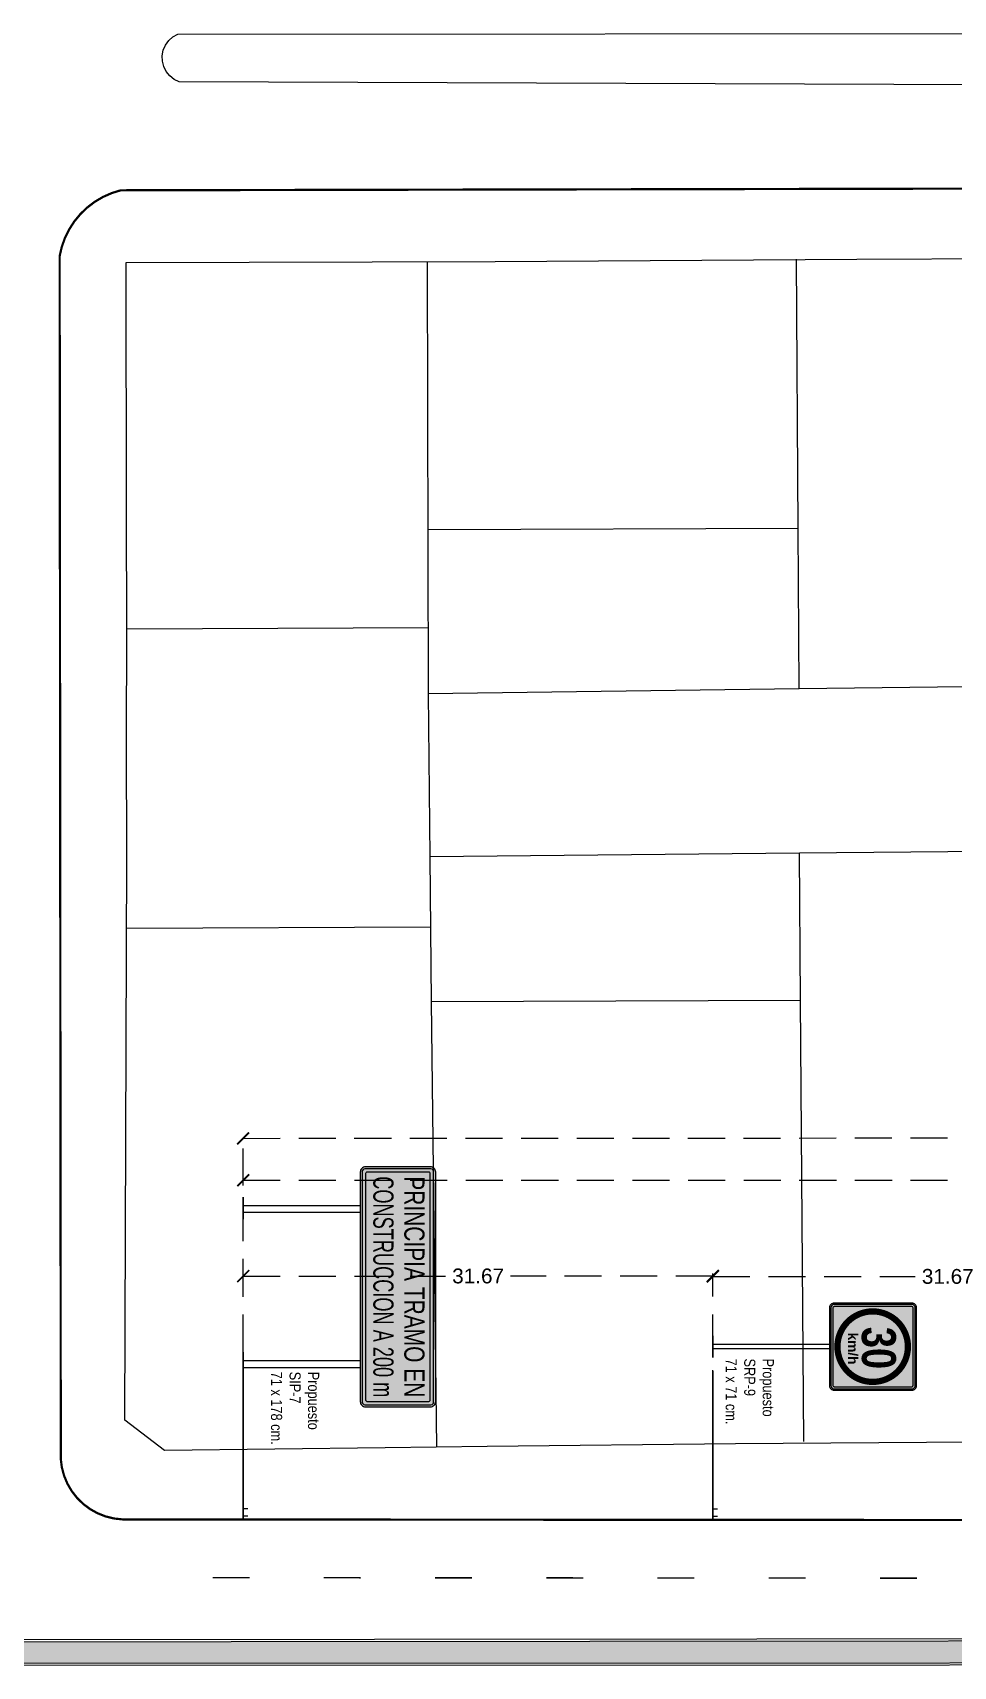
# Model space of a CAD drawing. Header units: metres. Extents: x 668617 to 675126, y 2286318 to 2293677.
# Drawn here: x 668749 to 668811.1, y 2287210.4 to 2287320.5 of the extents above; entities that cross this region are included whole.
import ezdxf
from ezdxf.enums import TextEntityAlignment as Align

# ---------------------------------------------------------------- set-up
doc = ezdxf.new("R2010")
doc.units = ezdxf.units.M
doc.header["$MEASUREMENT"] = 0
doc.linetypes.add('DASHED2', pattern=[0.375, 0.25, -0.125])
doc.linetypes.add('HIDDEN', pattern=[0.375, 0.25, -0.125])
for name, color, linetype in [('0_DETALLES_COTAS', 252, 'Continuous'), ('0_UBICACION_SPO', 251, 'Continuous'), ('CU_VEGETACION', 54, 'Continuous'), ('DMTG-PB-BANQUETAS', 251, 'Continuous'), ('DMTG-PB-LOTIFICACION', 253, 'Continuous'), ('DMTG-PB-MANZANAS', 251, 'Continuous'), ('DMTG-SH-LINEA DISCONTINUA', 252, 'Continuous'), ('DMTG-SH-LINEA GUARNICION', 40, 'Continuous'), ('PTRD', 7, 'Continuous'), ('SIP-07_A', 7, 'Continuous'), ('SR9', 7, 'Continuous')]:
    doc.layers.add(name, color=color, linetype=linetype)
doc.layers.add('SH_LINEA_DIS-BLANCA', color=7, linetype='Continuous', lineweight=0)
doc.styles.add('Arial', font='arial.ttf')
doc.styles.add('Arial Narrow', font='ARIALN.TTF', dxfattribs={"height": 2.5})
doc.styles.get("Standard").update_dxf_attribs({"font": 'arial.ttf'})
doc.dimstyles.get("Standard").update_dxf_attribs({"dimtxt": 0.18, "dimasz": 0.18, "dimexe": 0.18, "dimexo": 0.0625, "dimgap": 0.09, "dimtad": 0, "dimtih": 1, "dimtoh": 1, "dimdec": 4, "dimzin": 0, "dimdsep": 46, "dimtxsty": 'Standard', "dimcen": 0.09, "dimadec": 0, "dimazin": 0, "dimtfac": 1, "dimtdec": 4, "dimtofl": 0, "dimtmove": 0, "dimatfit": 3, "dimfxl": 1, "dimtolj": 1, "dimtzin": 0, "dimarcsym": 0})

# ---------------------------------------------------------------- blocks, each defined once
blk = doc.blocks.new('LD3')
at = {"layer": 'SH_LINEA_DIS-BLANCA', "color": 251, "true_color": 0x636466, "const_width": 0.1}
blk.add_lwpolyline([(-1.25, 0), (1.25, 0)], dxfattribs=at)
blk = doc.blocks.new('*U64')
at = {"layer": 'DMTG-SH-LINEA DISCONTINUA'}
for p in [(2656.7, 1656.23), (2664.2, 1656.23), (2671.7, 1656.23), (2679.2, 1656.23), (2686.7, 1656.23), (2694.2, 1656.23), (2701.7, 1656.23), (2709.2, 1656.23), (2716.7, 1656.23), (2724.2, 1656.23), (2731.7, 1656.23), (2739.2, 1656.23), (2746.7, 1656.23), (2754.2, 1656.23), (2761.7, 1656.23), (2769.2, 1656.23)]:
    blk.add_blockref('LD3', p, dxfattribs=at)
blk = doc.blocks.new('PTRD')
at = {"layer": 'PTRD'}
for points, const_width in [([(-1, 0), (1, 0)], 0.26), ([(-0.49, 0), (-0.49, 0.67)], 0.195), ([(0.51, 0), (0.51, 0.67)], 0.195)]:
    blk.add_lwpolyline(points, dxfattribs=dict(at, const_width=const_width))
blk = doc.blocks.new('_ArchTick')
at = {"color": 0, "linetype": 'ByBlock', "const_width": 0.15}
blk.add_lwpolyline([(-0.5, -0.5), (0.5, 0.5)], dxfattribs=at)
blk = doc.blocks.new('*D481')
at = {"layer": '0_DETALLES_COTAS', "linetype": 'DASHED2', "lineweight": -2, "ltscale": 10, "transparency": 16777216}
for p, q in [((668763.21, 2287220.3), (668763.2, 2287246.16)), ((668963.2, 2287246.09), (668866.47, 2287246.04)), ((668963.21, 2287220.41), (668963.2, 2287246.27)), ((668763.2, 2287245.98), (668859.92, 2287246.04))]:
    blk.add_line(p, q, dxfattribs=at)
at = {"layer": 'Defpoints', "color": 0, "linetype": 'DASHED2', "ltscale": 10, "transparency": 16777216}
for p in [(668763.2, 2287245.98), (668763.21, 2287220.24), (668963.21, 2287220.35)]:
    blk.add_point(p, dxfattribs=at)
at = {"layer": '0_DETALLES_COTAS', "linetype": 'DASHED2', "lineweight": -2, "ltscale": 10, "transparency": 16777216, "xscale": 0.8, "yscale": 0.8, "zscale": 0.8}
for p, rotation in [((668763.2, 2287245.98), 180.030534780479), ((668963.2, 2287246.09), 0.03053478047905678)]:
    blk.add_blockref('_ArchTick', p, dxfattribs=dict(at, rotation=rotation))
at = {"layer": '0_DETALLES_COTAS', "linetype": 'DASHED2', "ltscale": 10, "transparency": 16777216, "insert": (668863.2, 2287246.04), "char_height": 1, "attachment_point": 5}
blk.add_mtext('\\A1;200 MTS', dxfattribs=at)
blk = doc.blocks.new('*D482')
at = {"layer": '0_DETALLES_COTAS', "linetype": 'DASHED2', "lineweight": -2, "ltscale": 10, "transparency": 16777216}
for p, q in [((668763.21, 2287220.35), (668763.21, 2287236.88)), ((668763.21, 2287236.7), (668776.86, 2287236.7)), ((668794.88, 2287236.7), (668781.23, 2287236.7)), ((668794.88, 2287220.35), (668794.88, 2287236.88))]:
    blk.add_line(p, q, dxfattribs=at)
at = {"layer": 'Defpoints', "color": 0, "linetype": 'DASHED2', "ltscale": 10, "transparency": 16777216}
for p in [(668794.88, 2287236.7), (668763.21, 2287220.29), (668794.88, 2287220.29)]:
    blk.add_point(p, dxfattribs=at)
at = {"layer": '0_DETALLES_COTAS', "linetype": 'DASHED2', "lineweight": -2, "ltscale": 10, "transparency": 16777216, "xscale": 0.8, "yscale": 0.8, "zscale": 0.8, "rotation": 180}
blk.add_blockref('_ArchTick', (668763.21, 2287236.7), dxfattribs=at)
at = {"layer": '0_DETALLES_COTAS', "linetype": 'DASHED2', "lineweight": -2, "ltscale": 10, "transparency": 16777216, "xscale": 0.8, "yscale": 0.8, "zscale": 0.8}
blk.add_blockref('_ArchTick', (668794.88, 2287236.7), dxfattribs=at)
at = {"layer": '0_DETALLES_COTAS', "linetype": 'DASHED2', "ltscale": 10, "transparency": 16777216, "insert": (668779.05, 2287236.7), "char_height": 1, "attachment_point": 5}
blk.add_mtext('\\A1;31.67', dxfattribs=at)
blk = doc.blocks.new('*D483')
at = {"layer": '0_DETALLES_COTAS', "linetype": 'DASHED2', "lineweight": -2, "ltscale": 10, "transparency": 16777216}
for p, q in [((668794.88, 2287220.33), (668794.88, 2287236.85)), ((668794.88, 2287236.67), (668808.53, 2287236.67)), ((668826.55, 2287236.67), (668812.9, 2287236.67)), ((668826.55, 2287220.31), (668826.55, 2287236.85))]:
    blk.add_line(p, q, dxfattribs=at)
at = {"layer": 'Defpoints', "color": 0, "linetype": 'DASHED2', "ltscale": 10, "transparency": 16777216}
for p in [(668826.55, 2287236.67), (668794.88, 2287220.27), (668826.55, 2287220.25)]:
    blk.add_point(p, dxfattribs=at)
at = {"layer": '0_DETALLES_COTAS', "linetype": 'DASHED2', "lineweight": -2, "ltscale": 10, "transparency": 16777216, "xscale": 0.8, "yscale": 0.8, "zscale": 0.8, "rotation": 180}
blk.add_blockref('_ArchTick', (668794.88, 2287236.67), dxfattribs=at)
at = {"layer": '0_DETALLES_COTAS', "linetype": 'DASHED2', "lineweight": -2, "ltscale": 10, "transparency": 16777216, "xscale": 0.8, "yscale": 0.8, "zscale": 0.8}
blk.add_blockref('_ArchTick', (668826.55, 2287236.67), dxfattribs=at)
at = {"layer": '0_DETALLES_COTAS', "linetype": 'DASHED2', "ltscale": 10, "transparency": 16777216, "insert": (668810.72, 2287236.67), "char_height": 1, "attachment_point": 5}
blk.add_mtext('\\A1;31.67', dxfattribs=at)
blk = doc.blocks.new('SIP07_A')
at = {"layer": 'SIP-07_A', "true_color": 0xf05222}
h = blk.add_hatch(color=20, dxfattribs=at)
h.dxf.hatch_style = 1
h.paths.add_polyline_path([(-8.5, 5.6, 0.414214), (-8.9, 5.2), (-8.9, 0.4, 0.414214), (-8.5, 0), (8.5, 0, 0.414214), (8.9, 0.4), (8.9, 5.2, 0.414214), (8.5, 5.6)])
h.paths.add_polyline_path([(8.55, 5.45, -0.414214), (8.75, 5.25), (8.75, 0.35, -0.414214), (8.55, 0.15), (-8.55, 0.15, -0.414214), (-8.75, 0.35), (-8.75, 5.25, -0.414214), (-8.55, 5.45)], flags=16)
h.paths.add_polyline_path([(8.4, 5.2, -0.414214), (8.5, 5.1), (8.5, 0.5, -0.414214), (8.4, 0.4), (-8.4, 0.4, -0.414214), (-8.5, 0.5), (-8.5, 5.1, -0.414214), (-8.4, 5.2)], flags=0)
at = {"layer": 'SIP-07_A'}
h = blk.add_hatch(color=256, dxfattribs=at)
h.dxf.hatch_style = 1
h.paths.add_polyline_path([(-8.55, 5.45, 0.414214), (-8.75, 5.25), (-8.75, 0.35, 0.414214), (-8.55, 0.15), (8.55, 0.15, 0.414214), (8.75, 0.35), (8.75, 5.25, 0.414214), (8.55, 5.45)])
h.paths.add_polyline_path([(8.4, 5.2, -0.414214), (8.5, 5.1), (8.5, 0.5, -0.414214), (8.4, 0.4), (-8.4, 0.4, -0.414214), (-8.5, 0.5), (-8.5, 5.1, -0.414214), (-8.4, 5.2)], flags=16)
at = {"layer": 'SIP-07_A', "true_color": 0xf05222}
h = blk.add_hatch(color=20, dxfattribs=at)
h.dxf.hatch_style = 1
h.paths.add_polyline_path([(-8.4, 5.2, 0.414214), (-8.5, 5.1), (-8.5, 0.5, 0.414214), (-8.4, 0.4), (8.4, 0.4, 0.414214), (8.5, 0.5), (8.5, 5.1, 0.414214), (8.4, 5.2)])
at = {"layer": 'SIP-07_A'}
for p, q in [((-6, 0), (-6, -8.69)), ((-5.5, 0), (-5.5, -8.69)), ((5.5, 0), (5.5, -8.69)), ((6, 0), (6, -8.69))]:
    blk.add_line(p, q, dxfattribs=at)
at = {"layer": 'SIP-07_A', "color": 30}
for points in [[(-8.5, 0), (8.5, 0, 0.414214), (8.9, 0.4), (8.9, 5.2, 0.414214), (8.5, 5.6), (-8.5, 5.6, 0.414214), (-8.9, 5.2), (-8.9, 0.4, 0.414214)], [(-8.55, 0.15), (8.55, 0.15, 0.414214), (8.75, 0.35), (8.75, 5.25, 0.414214), (8.55, 5.45), (-8.55, 5.45, 0.414214), (-8.75, 5.25), (-8.75, 0.35, 0.414214)]]:
    blk.add_lwpolyline(points, format="xyb", close=True, dxfattribs=at)
at = {"layer": 'SIP-07_A'}
blk.add_lwpolyline([(-8.4, 0.4), (8.4, 0.4, 0.414214), (8.5, 0.5), (8.5, 5.1, 0.414214), (8.4, 5.2), (-8.4, 5.2, 0.414214), (-8.5, 5.1), (-8.5, 0.5, 0.414214)], format="xyb", close=True, dxfattribs=at)
at = {"layer": 'SIP-07_A', "color": 250, "style": 'Arial', "width": 2.347776}
for p, p2 in [((-8.2, 3.27), (8.2, 3.27)), ((-8.2, 0.97), (8.2, 0.97))]:
    blk.add_attdef('TEXTO', text='', height=1.5, dxfattribs=at).set_placement(p, p2, align=Align.FIT)
blk = doc.blocks.new('Principia tramo 200')
at = {"layer": 'SIP-07_A'}
ref = blk.add_blockref('SIP07_A', (18, 26.06), dxfattribs=dict(at, xscale=3, yscale=3, zscale=3))
ref.add_attrib('TEXTO', 'PRINCIPIA TRAMO EN', dxfattribs={"height": 4.5, "style": 'Arial', "width": 0.741363}).set_placement((-6.6, 35.87), (42.6, 35.87), align=Align.FIT)
ref.add_attrib('TEXTO', 'CONSTRUCCION A 200 m', dxfattribs={"height": 4.5, "style": 'Arial', "width": 0.643163}).set_placement((-6.6, 28.97), (42.6, 28.97), align=Align.FIT)
blk = doc.blocks.new('SR9-30')
at = {"linetype": 'Continuous', "true_color": 0xffffff}
h = blk.add_hatch(color=7, dxfattribs=at)
h.dxf.hatch_style = 1
edge = h.paths.add_edge_path()
edge.add_line((-4.9, 22.37), (-4.9, 13.63))
edge.add_arc((-4.37, 13.63), 0.528, 180, 270)
edge.add_line((-4.37, 13.1), (4.37, 13.1))
edge.add_arc((4.37, 13.63), 0.528, 270, 360)
edge.add_line((4.9, 13.63), (4.9, 22.37))
edge.add_arc((4.37, 22.37), 0.528, 0, 90)
edge.add_line((4.37, 22.9), (-4.37, 22.9))
edge.add_arc((-4.37, 22.37), 0.528, 90, 180)
at = {"layer": 'SR9', "linetype": 'Continuous'}
h = blk.add_hatch(color=256, dxfattribs=at)
h.dxf.hatch_style = 1
h.paths.add_polyline_path([(4.75, 22.37, 0.414214), (4.37, 22.75), (-4.37, 22.75, 0.414214), (-4.75, 22.37), (-4.75, 13.63, 0.414214), (-4.37, 13.25), (4.37, 13.25, 0.414214), (4.75, 13.63)])
h.paths.add_polyline_path([(4.5, 13.63, -0.414214), (4.37, 13.5), (-4.37, 13.5, -0.414214), (-4.5, 13.63), (-4.5, 22.37, -0.414214), (-4.37, 22.5), (4.37, 22.5, -0.414214), (4.5, 22.37)], flags=16)
at = {"layer": 'SR9'}
for p, q in [((-0.25, 13.1), (-0.25, 0)), ((0.25, 13.1), (0.25, 0))]:
    blk.add_line(p, q, dxfattribs=at)
for points in [[(-4.9, 22.37), (-4.9, 13.63, 0.414214), (-4.37, 13.1), (4.37, 13.1, 0.414214), (4.9, 13.63), (4.9, 22.37, 0.414214), (4.37, 22.9), (-4.37, 22.9, 0.414214)], [(-4.75, 22.37), (-4.75, 13.63, 0.414214), (-4.37, 13.25), (4.37, 13.25, 0.414214), (4.75, 13.63), (4.75, 22.37, 0.414214), (4.37, 22.75), (-4.37, 22.75, 0.414214)], [(-4.5, 22.37), (-4.5, 13.63, 0.414214), (-4.37, 13.5), (4.37, 13.5, 0.414214), (4.5, 13.63), (4.5, 22.37, 0.414214), (4.37, 22.5), (-4.37, 22.5, 0.414214)]]:
    blk.add_lwpolyline(points, format="xyb", close=True, dxfattribs=at)
at = {"layer": 'SR9', "color": 12, "true_color": 0xdb0000, "const_width": 0.702}
blk.add_lwpolyline([(-3.96, 17.96, 1), (3.96, 17.96, 1)], format="xyb", close=True, dxfattribs=at)
at = {"layer": 'SR9', "const_width": 0.2}
blk.add_lwpolyline([(-1.25, 0), (1.25, 0)], dxfattribs=at)
at = {"linetype": 'Continuous', "attachment_point": 1}
for s, width, insert, char_height in [('{\\fArial|b1|i0|c0|p34;\\W0.8;30}', 5.8907, (-2.23, 20.57), 3.8246), ('{\\fArial|b1|i0|c0|p34;km/h}', 3.5516, (-1.58, 16.3), 1.1)]:
    blk.add_mtext_dynamic_manual_height_columns(s, width=width, gutter_width=12.5, heights=[0], dxfattribs=dict(at, insert=insert, char_height=char_height))
blk = doc.blocks.new('*D505')
at = {"layer": '0_DETALLES_COTAS', "linetype": 'DASHED2', "lineweight": -2, "ltscale": 10, "transparency": 16777216}
for p, q in [((668763.21, 2287220.35), (668763.21, 2287243.34)), ((668763.21, 2287243.16), (668848.85, 2287243.16)), ((668953.2, 2287243.16), (668867.56, 2287243.16)), ((668953.2, 2287220.47), (668953.2, 2287243.34))]:
    blk.add_line(p, q, dxfattribs=at)
at = {"layer": 'Defpoints', "color": 0, "linetype": 'DASHED2', "ltscale": 10, "transparency": 16777216}
for p in [(668953.2, 2287243.16), (668763.21, 2287220.29), (668953.2, 2287220.4)]:
    blk.add_point(p, dxfattribs=at)
at = {"layer": '0_DETALLES_COTAS', "linetype": 'DASHED2', "lineweight": -2, "ltscale": 10, "transparency": 16777216, "xscale": 0.8, "yscale": 0.8, "zscale": 0.8, "rotation": 180}
blk.add_blockref('_ArchTick', (668763.21, 2287243.16), dxfattribs=at)
at = {"layer": '0_DETALLES_COTAS', "linetype": 'DASHED2', "lineweight": -2, "ltscale": 10, "transparency": 16777216, "xscale": 0.8, "yscale": 0.8, "zscale": 0.8}
blk.add_blockref('_ArchTick', (668953.2, 2287243.16), dxfattribs=at)
at = {"layer": '0_DETALLES_COTAS', "linetype": 'DASHED2', "ltscale": 10, "transparency": 16777216, "insert": (668858.21, 2287243.16), "char_height": 1, "attachment_point": 5}
blk.add_mtext('\\A1;ZONA A DE INFORMACIÓN', dxfattribs=at)

msp = doc.modelspace()

# ---------------------------------------------------------------- hatches: boundary and pattern name
at = {"layer": 'CU_VEGETACION'}
h = msp.add_hatch(dxfattribs=at)
h.set_pattern_fill('GRASS', color=256, scale=0.25, angle=1.0567061)
h.set_pattern_definition([(92.53632, (668987.63236, 2287172.38601), (-0.18442637, 0.16878067), [0.046875, -0.30667839]), (47.53632, (668987.63236, 2287172.386), (-0.18442637, 0.16878067), [0.046875, -0.203125]), (137.53632, (668987.63236, 2287172.386), (-0.16878067, -0.18442637), [0.046875, -0.203125])])
h.paths.add_polyline_path([(669004.18378, 2287212.28789), (669004.4432, 2287212.2981), (669004.67137, 2287212.24074), (669004.87259, 2287212.12052), (669005.03158, 2287211.94726), (669005.13462, 2287211.73647), (669005.17335, 2287211.50537), (669005.1438, 2287211.27203), (669005.04936, 2287211.05664), (669004.898, 2287210.87737), (669004.70163, 2287210.7491), (669004.47696, 2287210.68249), (669004.21973, 2287210.68254), (668617.45293, 2287210.54733), (668617.21165, 2287210.55631), (668617.00453, 2287210.63254), (668616.83238, 2287210.77005), (668616.71149, 2287210.95391), (668616.65481, 2287211.16683), (668616.66711, 2287211.38693), (668616.74742, 2287211.59236), (668616.88803, 2287211.76183), (668617.07521, 2287211.87864), (668617.29485, 2287211.93267)])

# ---------------------------------------------------------------- linework, layer by layer
at = {"layer": '0_UBICACION_SPO', "linetype": 'HIDDEN', "ltscale": 5, "const_width": 0.1}
for points in [[(668763.20779, 2287220.524), (668763.20779, 2287230.524)], [(668794.88024, 2287220.29195), (668794.88024, 2287230.29195)]]:
    msp.add_lwpolyline(points, dxfattribs=at)
at = {"layer": 'DMTG-PB-BANQUETAS', "flags": 128}
for points in [[(668873.36017, 2287316.75433), (668758.88518, 2287317.17829), (668758.54939, 2287317.34377), (668758.25611, 2287317.57794), (668758.02026, 2287317.86969), (668757.85374, 2287318.20593), (668757.76242, 2287318.56961), (668757.75118, 2287318.94371), (668757.8209, 2287319.3122), (668757.96845, 2287319.65712), (668758.1867, 2287319.96152), (668758.46456, 2287320.21248), (668758.79094, 2287320.39807), (668874.0168, 2287320.49558)], [(668875.79865, 2287220.2127), (668755.08899, 2287220.29767), (668754.50943, 2287220.35895), (668753.94342, 2287220.49613), (668753.40097, 2287220.70814), (668752.89105, 2287220.99091), (668752.42461, 2287221.33937), (668752.0076, 2287221.74645), (668751.64898, 2287222.20611), (668751.35468, 2287222.7083), (668751.13064, 2287223.24597), (668750.9798, 2287223.8091), (668750.90606, 2287224.38666), (668750.90936, 2287224.96965), (668750.83229, 2287305.43641), (668750.9759, 2287306.06037), (668751.19136, 2287306.66379), (668751.47461, 2287307.23772), (668751.82259, 2287307.77616), (668752.23124, 2287308.26916), (668752.69353, 2287308.71276), (668753.2034, 2287309.10001), (668753.75581, 2287309.42494), (668754.34174, 2287309.68362), (668754.95315, 2287309.87311), (668876.50324, 2287310.11395)], [(668617.2766, 2287212.08265), (669004.18076, 2287212.43788)], [(669004.18076, 2287212.43788), (669004.45885, 2287212.44883), (669004.72936, 2287212.38083), (669004.96831, 2287212.23807), (669005.1568, 2287212.03267), (669005.27896, 2287211.78276), (669005.32493, 2287211.50841), (669005.28989, 2287211.23166), (669005.178, 2287210.97648), (669004.99843, 2287210.7638), (669004.7653, 2287210.61152), (669004.49871, 2287210.53248), (669004.2197, 2287210.53254), (668617.45017, 2287210.39733)]]:
    msp.add_lwpolyline(points, dxfattribs=at)
msp.add_lwpolyline([(669004.18378, 2287212.28789), (669004.4432, 2287212.2981), (669004.67137, 2287212.24074), (669004.87259, 2287212.12052), (669005.03158, 2287211.94726), (669005.13462, 2287211.73647), (669005.17335, 2287211.50537), (669005.1438, 2287211.27203), (669005.04936, 2287211.05664), (669004.898, 2287210.87737), (669004.70163, 2287210.7491), (669004.47696, 2287210.68249), (669004.21973, 2287210.68254), (668617.45293, 2287210.54733), (668617.21165, 2287210.55631), (668617.00453, 2287210.63254), (668616.83238, 2287210.77005), (668616.71149, 2287210.95391), (668616.65481, 2287211.16683), (668616.66711, 2287211.38693), (668616.74742, 2287211.59236), (668616.88803, 2287211.76183), (668617.07521, 2287211.87864), (668617.29485, 2287211.93267)], close=True, dxfattribs=at)
at = {"layer": 'DMTG-PB-LOTIFICACION', "flags": 128}
for points in [[(668775.70154, 2287275.96607), (668775.6465, 2287305.06726)], [(668800.62655, 2287287.08854), (668800.5187, 2287305.22889)], [(668800.62655, 2287287.08854), (668775.70154, 2287286.98666)], [(668800.69079, 2287276.28585), (668800.62655, 2287287.08854)], [(668775.69318, 2287280.38756), (668755.37569, 2287280.30451)], [(668775.6823, 2287275.96582), (668800.69079, 2287276.28585)], [(668775.6823, 2287275.96582), (668775.79305, 2287264.94594), (668775.89464, 2287255.17607), (668776.23818, 2287225.16547)], [(668800.69079, 2287276.28585), (668817.5007, 2287276.50096)], [(668800.73208, 2287265.1905), (668775.79305, 2287264.94594)], [(668815.7415, 2287265.33768), (668800.73208, 2287265.1905)], [(668800.79978, 2287255.2678), (668800.73208, 2287265.1905)], [(668775.84227, 2287260.21238), (668755.36538, 2287260.12868)], [(668800.79978, 2287255.2678), (668775.89464, 2287255.17607)], [(668801.0025, 2287225.55741), (668800.79978, 2287255.2678)]]:
    msp.add_lwpolyline(points, dxfattribs=at)
at = {"layer": 'DMTG-PB-MANZANAS', "flags": 128}
msp.add_lwpolyline([(668812.51026, 2287225.5048), (668796.41048, 2287225.39639), (668779.67097, 2287225.20477), (668772.79127, 2287225.12601), (668757.90182, 2287224.94274), (668755.23301, 2287226.99149), (668755.36067, 2287264.92375), (668755.34746, 2287272.68404), (668755.35485, 2287280.30442), (668755.34155, 2287288.08472), (668755.31913, 2287305.00539), (668780.20919, 2287305.08115), (668804.58896, 2287305.22475), (668814.68893, 2287305.26767)], dxfattribs=at)
at = {"layer": 'DMTG-SH-LINEA GUARNICION', "const_width": 0.15}
msp.add_lwpolyline([(668875.79706, 2287220.2127), (668755.08739, 2287220.29767), (668754.50783, 2287220.35895), (668753.94183, 2287220.49613), (668753.39938, 2287220.70814), (668752.88945, 2287220.99091), (668752.42301, 2287221.33937), (668752.006, 2287221.74646), (668751.64739, 2287222.20611), (668751.35309, 2287222.7083), (668751.12905, 2287223.24597), (668750.9782, 2287223.8091), (668750.90446, 2287224.38666), (668750.90776, 2287224.96965), (668750.8307, 2287305.43641), (668750.97431, 2287306.06037), (668751.18977, 2287306.66379), (668751.47301, 2287307.23772), (668751.82099, 2287307.77616), (668752.22964, 2287308.26916), (668752.69193, 2287308.71276), (668753.2018, 2287309.10001), (668753.75422, 2287309.42494), (668754.34014, 2287309.68362), (668754.95156, 2287309.87311), (668876.50165, 2287310.11395)], dxfattribs=at)
at = {"layer": 'SR9', "const_width": 0.12}
for points in [[(668763.20779, 2287242.02692), (668763.20779, 2287240.52692)], [(668763.20779, 2287231.57828), (668763.20779, 2287230.07828)]]:
    msp.add_lwpolyline(points, dxfattribs=at)

# ---------------------------------------------------------------- block references
at = {"layer": '0_DETALLES_COTAS', "color": 251, "linetype": 'DASHED2', "ltscale": 10, "xscale": 0.3028590432587519, "yscale": 0.3028590432587519, "zscale": 0.3028590432587519, "rotation": 270}
msp.add_blockref('Principia tramo 200', (668763.20779, 2287241.42692), dxfattribs=at)
at = {"layer": '0_UBICACION_SPO', "xscale": -0.4999999999999998, "yscale": 0.4999999999999999, "zscale": 0.4999999999999999, "rotation": 270.0000000080215}
for p in [(668763.20779, 2287220.76873), (668794.87779, 2287220.74643)]:
    msp.add_blockref('PTRD', p, dxfattribs=at)
at = {"layer": 'DMTG-SH-LINEA DISCONTINUA', "xscale": -1, "rotation": 359.9596667947043}
msp.add_blockref('*U64', (671530.4226, 2285558.19346), dxfattribs=at)
at = {"layer": 'SR9', "linetype": 'Continuous', "xscale": 0.6000000000017768, "yscale": 0.6000000000017768, "zscale": 0.6000000000017768, "rotation": 270}
msp.add_blockref('SR9-30', (668794.88024, 2287231.94195), dxfattribs=at)

# ---------------------------------------------------------------- texts
at = {"layer": 'SIP-07_A', "ltscale": 0.1, "insert": (668768.33241, 2287230.25348), "char_height": 0.75, "attachment_point": 1, "rotation": 270, "style": 'Arial Narrow'}
msp.add_mtext('{\\C1;Propuesto}\\PSIP-7\\P71 x 178 cm.\\P         ', dxfattribs=at)
at = {"layer": 'SR9', "ltscale": 0.1, "insert": (668798.9931, 2287231.13984), "char_height": 0.75, "attachment_point": 1, "rotation": 270, "style": 'Arial Narrow'}
msp.add_mtext('{\\C1;Propuesto}\\PSRP-9\\P71 x 71 cm.  ', dxfattribs=at)

# ---------------------------------------------------------------- dimensions: what is measured, and where the dimension line sits
at = {"layer": '0_DETALLES_COTAS', "color": 251, "linetype": 'DASHED2', "ltscale": 10}
dim = msp.add_aligned_dim(p1=(668963.21024, 2287220.34812), p2=(668763.21027, 2287220.24153), distance=-25.74277, text='200 MTS', dimstyle='Standard', override={"dimtxt": 1, "dimasz": 0.8, "dimgap": 0.5, "dimdec": 2, "dimblk1": 'ArchTick', "dimblk2": 'ArchTick', "dimsah": 1, "dimclrd": 256, "dimclre": 256, "dimclrt": 256}, dxfattribs=at)
dim.commit()
dim.dimension.update_dxf_attribs({"geometry": '*D481', "text_midpoint": (668863.19654, 2287246.03759)})
dim = msp.add_linear_dim(base=(668953.20497, 2287243.15944), p1=(668763.21024, 2287220.29195), p2=(668953.20497, 2287220.40406), text='ZONA A DE INFORMACIÓN', dimstyle='Standard', override={"dimtxt": 1, "dimasz": 0.8, "dimgap": 0.5, "dimdec": 2, "dimblk1": 'ArchTick', "dimblk2": 'ArchTick', "dimsah": 1, "dimclrd": 256, "dimclre": 256, "dimclrt": 256}, dxfattribs=at)
dim.commit()
dim.dimension.update_dxf_attribs({"geometry": '*D505', "text_midpoint": (668858.2076, 2287243.15944)})
dim = msp.add_linear_dim(base=(668794.88024, 2287236.69898), p1=(668763.21024, 2287220.29195), p2=(668794.88024, 2287220.29195), dimstyle='Standard', override={"dimtxt": 1, "dimasz": 0.8, "dimgap": 0.5, "dimdec": 2, "dimblk1": 'ArchTick', "dimblk2": 'ArchTick', "dimsah": 1, "dimclrd": 256, "dimclre": 256, "dimclrt": 256}, dxfattribs=at)
dim.commit()
dim.dimension.update_dxf_attribs({"geometry": '*D482', "text_midpoint": (668779.04524, 2287236.69898), "dimtype": 160})
dim = msp.add_linear_dim(base=(668826.55023, 2287236.66898), p1=(668794.88024, 2287220.26966), p2=(668826.55023, 2287220.24737), dimstyle='Standard', override={"dimtxt": 1, "dimasz": 0.8, "dimgap": 0.5, "dimdec": 2, "dimblk1": 'ArchTick', "dimblk2": 'ArchTick', "dimsah": 1, "dimclrd": 256, "dimclre": 256, "dimclrt": 256}, dxfattribs=at)
dim.commit()
dim.dimension.update_dxf_attribs({"geometry": '*D483', "text_midpoint": (668810.71524, 2287236.66898)})

doc.saveas('drawing.dxf')
